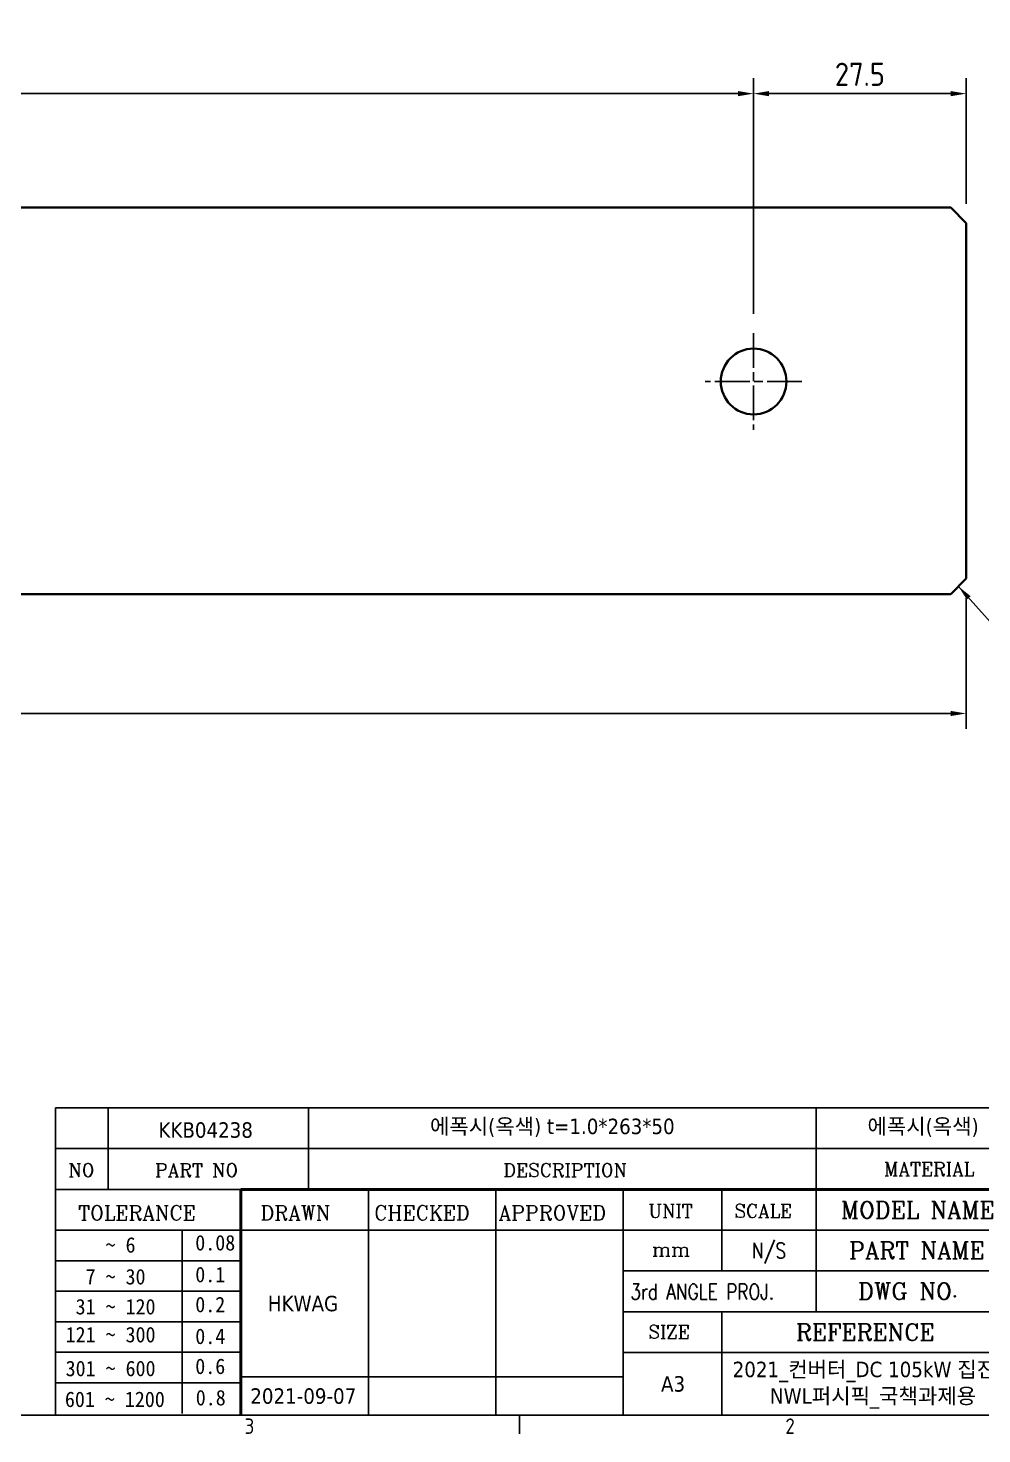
# Model space of a CAD drawing. Header units: millimetres. Extents: x 0 to 420, y 0 to 297.
# Drawn here: x 216.4 to 339.8, y 7.6 to 189.4 of the extents above; entities that cross this region are included whole.
import ezdxf
from ezdxf.enums import TextEntityAlignment as Align

# ---------------------------------------------------------------- set-up
doc = ezdxf.new("R2010")
doc.units = ezdxf.units.MM
doc.linetypes.add('CHAIN', pattern=[0.35429999999999995, 0.2362, -0.0295, 0.0591, -0.0295])
doc.layers.get('0').update_dxf_attribs({"color": 3, "lineweight": 25})
for name, color, linetype, lineweight in [('가시적인 것(ISO)', 3, 'Continuous', 40), ('경계(ISO)', 7, 'Continuous', 25), ('기호(ISO)', 5, 'Continuous', 25), ('제목(ISO)', 5, 'Continuous', 50), ('중심 표식(ISO)', 1, 'Continuous', 25), ('치수(ISO)', 2, 'Continuous', 25), ('해치(ISO)', 7, 'Continuous', 18)]:
    doc.layers.add(name, color=color, linetype=linetype, lineweight=lineweight)
doc.styles.add('HAN_291', font='')
doc.styles.add('HAN_370', font='', dxfattribs={"width": 2})
doc.styles.add('RC_284', font='ROMANC.shx')
doc.styles.add('RC_287', font='ROMANC.shx')
doc.styles.add('RC_292', font='ROMANC.shx')
doc.styles.add('ROMANT_294', font='romant.shx')
doc.styles.add('문자 텍스트_PSTEK_POSCO', font='isocp.shx')
doc.styles.add('치수 텍스트_PSTEK_POSCO', font='isocp.shx')
doc.styles.add('텍스트 스타일198', font='tahoma.ttf')
doc.styles.add('텍스트 스타일333', font='ROMANC.shx', dxfattribs={"width": 0.800000011920929})
doc.styles.get('HAN_291').set_extended_font_data('GulimChe')
doc.styles.get('HAN_370').set_extended_font_data('GulimChe')
doc.dimstyles.new('치수_PSTEK_POSCO', dxfattribs={"dimtxt": 3, "dimasz": 2, "dimexe": 2, "dimexo": 2.5, "dimgap": 1, "dimtad": 1, "dimrnd": 1e-08, "dimdsep": 46, "dimtxsty": '치수 텍스트_PSTEK_POSCO', "dimcen": 0.09, "dimdle": 10, "dimclrd": 7, "dimclre": 7, "dimclrt": 2, "dimadec": 1, "dimazin": 2, "dimtfac": 1, "dimtmove": 0, "dimatfit": 3, "dimfxl": 0, "dimtolj": 1, "dimlwd": -1, "dimlwe": -1, "dimarcsym": 0})
doc.dimstyles.new('치수_PSTEK_POSCO$7', dxfattribs={"dimtxt": 3, "dimasz": 2, "dimexe": 2, "dimexo": 2.5, "dimgap": 1, "dimtad": 1, "dimrnd": 1e-08, "dimdsep": 46, "dimtxsty": '치수 텍스트_PSTEK_POSCO', "dimcen": 0.09, "dimdle": 10, "dimclrd": 7, "dimclre": 7, "dimclrt": 2, "dimadec": 1, "dimazin": 2, "dimtfac": 1, "dimtmove": 0, "dimatfit": 3, "dimfxl": 0, "dimtolj": 1, "dimlwd": -1, "dimlwe": -1, "dimarcsym": 0})

# ---------------------------------------------------------------- blocks, each defined once
blk = doc.blocks.new('경계 Default Border')
at = {"layer": '경계(ISO)'}
blk.add_line((280, 10), (280, 7.599999904632568), dxfattribs=at)
at = {"layer": '경계(ISO)', "flags": 128}
blk.add_lwpolyline([(10, 10), (10, 287.0000076293945), (410, 287.0000076293945), (410, 10), (10, 10)], dxfattribs=at)
at = {"layer": '경계(ISO)', "color": 2, "char_height": 2.000000029802322, "attachment_point": 7, "style": '문자 텍스트_PSTEK_POSCO'}
for s, insert in [('3', (244.4456930345745, 7.580929648038)), ('2', (314.418492964537, 7.580929648038))]:
    blk.add_mtext(s, dxfattribs=dict(at, insert=insert))
blk = doc.blocks.new('제목 블록 PSTEK')
for color, points in [(252, [(317.2195697678507, 17.0593801673321), (322.0326348870767, 21.62682475217465), (322.2781991042243, 21.94392121864296), (317.0471853425802, 16.97985676345368), (318.7512090904202, 16.1899260703855), (316.0018030350395, 12.71868385740789), (316.3356552234328, 13.00206718743325), (318.9235935156908, 16.2694494742633)]), (5, [(321.6183518841322, 17.4193704504104), (319.5281351041078, 18.24969419629727), (322.4505835294948, 22.02344462252142), (317.2195697678507, 17.0593801673321), (318.9235935156908, 16.2694494742633), (316.1741874603099, 12.79820726128571)]), (1, [(324.4839107253602, 19.60711530335299), (325.2419748254881, 19.60711530335299), (325.2419748254881, 20.25857663940324), (321.2266040451076, 20.25857663940324), (321.2266040451076, 19.60711530335299), (321.9846681452406, 19.60711530335299), (321.9846681452406, 15.3430047401139), (324.4839107253602, 15.3430047401139)]), (252, [(324.6615819988275, 19.45905590879572), (325.4196460989604, 19.45905590879572), (325.4196460989604, 20.11051724484596), (325.2419748254881, 20.11051724484596), (325.2419748254881, 19.60711530335299), (324.4839107253602, 19.60711530335299), (324.4839107253602, 15.3430047401139), (322.1623394187076, 15.3430047401139), (322.1623394187076, 15.19494534555726), (324.6615819988275, 15.19494534555726)]), (1, [(329.2277337269622, 20.25857663940324), (325.65654113025, 20.25857663940324), (325.65654113025, 15.3430047401139), (329.3580259941756, 15.3430047401139), (329.3580259941756, 15.9944660761648), (328.1137701654877, 15.9944660761648), (328.1137701654877, 17.56360607323003), (329.2277337269622, 17.56360607323003), (329.2277337269622, 18.25543873810179), (328.1137701654877, 18.25543873810179), (328.1137701654877, 19.60711530335299), (329.2277337269622, 19.60711530335299)]), (252, [(328.2914414389548, 19.45905590879572), (329.4054050004294, 19.45905590879572), (329.4054050004294, 20.11051724484596), (329.2277337269622, 20.11051724484596), (329.2277337269622, 19.60711530335299), (328.1137701654877, 19.60711530335299), (328.1137701654877, 18.25543873810179), (328.2914414389548, 18.25543873810179)]), (1, [(332.3312149849806, 20.25857663940324), (329.8592894925411, 20.25857663940324), (329.8592894925411, 15.3430047401139), (332.3312149849806, 15.3430047401139), (332.3312149849806, 17.4318630164523), (333.0701931098801, 15.3430047401139), (335.4855464857051, 15.3430047401139), (334.2514536401189, 19.30614745124769), (335.4379594596742, 20.25857663940324), (334.3071782107978, 20.25857663940324), (332.3312149849806, 18.99741471888304)]), (252, [(332.5088862584528, 20.1105172448466), (332.3312149849806, 20.1105172448466), (332.3312149849806, 18.99741471888368), (332.5088862584528, 19.11081371413894)]), (252, [(335.6156307331414, 20.11051724484596), (335.2535118015555, 20.11051724484596), (334.2514536401189, 19.30614745124769), (335.4855464857051, 15.3430047401139), (333.1954852176545, 15.3430047401139), (333.2478643833523, 15.19494534555726), (335.6632177591723, 15.19494534555726), (334.4291249135862, 19.15808805669106)]), (252, [(321.9846681452406, 19.60711530335299), (321.4042753185749, 19.60711530335299), (321.4042753185749, 19.45905590879572), (321.9846681452406, 19.45905590879572)]), (252, [(328.2914414389548, 17.41554667867274), (329.4054050004294, 17.41554667867274), (329.4054050004294, 18.10737934354514), (329.2277337269622, 18.10737934354514), (329.2277337269622, 17.56360607323003), (328.1137701654877, 17.56360607323003), (328.1137701654877, 15.9944660761648), (328.2914414389548, 15.9944660761648)]), (252, [(332.5088862584528, 16.92964231796647), (332.3312149849806, 17.43186301645164), (332.3312149849806, 15.3430047401139), (330.0369607660135, 15.3430047401139), (330.0369607660135, 15.19494534555726), (332.5088862584528, 15.19494534555726)]), (252, [(329.5356972676428, 15.8464066816075), (329.3580259941756, 15.8464066816075), (329.3580259941756, 15.3430047401139), (325.8342124037171, 15.3430047401139), (325.8342124037171, 15.19494534555726), (329.5356972676428, 15.19494534555726)])]:
    blk.add_hatch(color=color).paths.add_polyline_path(points)
h = blk.add_hatch(color=1)
edge = h.paths.add_edge_path(flags=0)
edge.add_line((314.2242174273352, 19.60711530335299), (314.2242174273352, 17.00126995915134))
edge.add_line((314.2242174273352, 17.00126995915134), (314.3485873187598, 17.00126995915134))
edge.add_arc((314.3485873187598, 17.6527312952023), 0.6514613360509371, 270, 360)
edge.add_line((315.0000486548106, 17.6527312952023), (315.0000486548106, 18.95565396730211))
edge.add_arc((314.3485873187598, 18.95565396730212), 0.6514613360508712, 0, 90)
edge.add_line((314.3485873187598, 19.60711530335299), (314.2242174273352, 19.60711530335299))
edge = h.paths.add_edge_path()
edge.add_arc((314.9847713324306, 18.28938669179658), 1.969189947606664, 269.9999999999959, 450)
edge.add_line((314.9847713324306, 20.25857663940318), (311.7664314776902, 20.25857663940324))
edge.add_line((311.7664314776902, 20.25857663940324), (311.7664314776902, 15.3430047401139))
edge.add_line((311.7664314776902, 15.3430047401139), (314.2242174273352, 15.3430047401139))
edge.add_line((314.2242174273352, 15.3430047401139), (314.2242174273352, 16.32019674418991))
edge.add_line((314.2242174273352, 16.32019674418991), (314.9847713324307, 16.32019674418991))
h = blk.add_hatch(color=252)
edge = h.paths.add_edge_path()
edge.add_arc((314.9847713324309, 18.28938669179657), 1.969189947606666, 270, 406.8278729790604)
edge.add_arc((315.1624426058984, 18.1413272972396), 1.969189947606962, -90, 53.560984836317004, ccw=False)
edge.add_line((315.1624426058984, 16.17213734963263), (314.4018887008024, 16.17213734963263))
edge.add_line((314.4018887008024, 16.17213734963263), (314.4018887008024, 15.19494534555726))
edge.add_line((314.4018887008024, 15.19494534555726), (311.9441027511573, 15.19494534555726))
edge.add_line((311.9441027511573, 15.19494534555726), (311.9441027511573, 15.3430047401139))
edge.add_line((311.9441027511573, 15.3430047401139), (314.2242174273352, 15.3430047401139))
edge.add_line((314.2242174273352, 15.3430047401139), (314.2242174273352, 16.32019674418991))
edge.add_line((314.2242174273352, 16.32019674418991), (314.9847713324309, 16.32019674418991))
h = blk.add_hatch(color=252)
edge = h.paths.add_edge_path()
edge.add_line((314.4018887008024, 19.45905590879572), (314.5262585922315, 19.45905590879572))
edge.add_arc((314.5262585922314, 18.80759457274939), 0.6514613360463194, 60.4189348879147, 90.00000000000318, ccw=False)
edge.add_arc((314.3485873187602, 18.95565396730057), 0.6514613360524251, 39.96992292766206, 90.00000000009999)
edge.add_line((314.3485873187591, 19.60711530335307), (314.2242174273352, 19.60711530335298))
edge.add_line((314.2242174273352, 19.60711530335299), (314.2242174273352, 17.00126995915134))
edge.add_line((314.2242174273352, 17.00126995915134), (314.3485873187591, 17.00126995915134))
edge.add_arc((314.3485873187568, 17.652731295233), 0.6514613360816299, 270.0000000002, 274.6930825552478)
edge.add_line((314.4018887008024, 17.0034541317032), (314.4018887008024, 19.45905590879572))
at = {"layer": '해치(ISO)', "true_color": 0x27d1fc}
h = blk.add_hatch(color=140, dxfattribs=at)
edge = h.paths.add_edge_path()
edge.add_ellipse((330.3660919371412, 20.15576403068321), major_axis=(9.100907360794343, 0), ratio=0.4069904968023172, start_angle=301.3098473703837, end_angle=507.7436900681698)
edge.add_ellipse((331.5340919371412, 20.4634168429492), major_axis=(-9.82350664112931, 0), ratio=0.3942600559756514, start_angle=111.51207141178469, end_angle=334.47025347086895, ccw=False)
edge.add_line((335.1363447531188, 16.8601935978785), (335.0955236905705, 16.99119398620872))
at = {"color": 180}
for p, q in [((182.475792979055, 11.79100474011392), (182.4757929790549, 51.56524660363496)), ((182.4757929790549, 51.56524660363496), (372.4757929537551, 51.56524660363496)), ((189.2651435055721, 51.56524660363496), (189.2651435055722, 41.00524660363494)), ((215.2152739891528, 41.00524660363494), (215.2152739891528, 51.56524660363496)), ((280.8758854511282, 51.56524660363496), (280.8758854511282, 41.00524660363494)), ((310.0881549537552, 51.56524660363496), (310.0881549537553, 41.00524660363494)), ((316.9044520275131, 51.56524660363496), (316.9044520275127, 41.00524660363494)), ((338.4566026226726, 51.56524660363496), (338.4566026226727, 41.00524660363494)), ((372.4757929537551, 51.56524660363496), (372.4757929537551, 11.79100474011389)), ((182.475792979055, 46.2852466036349), (372.4757929537551, 46.28524660363492)), ((182.475792979055, 41.00524660363493), (206.451475290024, 41.00524660363493)), ((222.9401812389276, 11.79100474011392), (222.9401812389276, 41.00524660363494)), ((239.4288871878316, 11.79100474011392), (239.4288871878316, 41.00524660363494)), ((255.9175931367356, 11.79100474011392), (255.9175931367356, 41.00524660363494)), ((268.6918866058747, 41.00524660363494), (268.6918866058747, 30.44524660363498)), ((280.8758854511282, 41.00524660363494), (280.8758854511282, 25.16524660363502)), ((310.088154953755, 41.00524660363494), (310.088154953755, 11.79100474011392)), ((182.475792979055, 35.72524660363497), (206.451475290024, 35.72524660363497)), ((198.8621818849491, 12.02524660363491), (198.8621818849491, 35.72524660363497)), ((206.451475290024, 35.72524660363497), (372.4757929537551, 35.72524660363497)), ((182.475792979055, 31.77524660363492), (206.451475290024, 31.77524660363492)), ((255.917593136736, 30.44524660363498), (372.4757929537552, 30.44524660363501)), ((182.475792979055, 27.82524660363487), (206.451475290024, 27.82524660363487)), ((182.475792979055, 23.87524660363505), (206.451475290024, 23.87524660363505)), ((255.9175931367359, 25.16524660363502), (372.4757929537552, 25.165246603635)), ((268.6918866058744, 25.16524660363502), (268.6918866058744, 11.79100474011392)), ((182.475792979055, 19.92524660363478), (206.451475290024, 19.92524660363478)), ((255.9175931367359, 19.88524660363481), (310.0881549537553, 19.88524660363481)), ((206.451475290024, 16.74100474011396), (255.9175931367359, 16.74100474011396)), ((182.475792979055, 15.97524660363496), (206.451475290024, 15.97524660363496)), ((182.475792979055, 11.79100474011392), (372.4757929537551, 11.79100474011389))]:
    blk.add_line(p, q, dxfattribs=at)
at = {"color": 7, "lineweight": 50}
for p, q in [((206.4514752900237, 11.79100474011392), (206.4514752900237, 41.00524660363494)), ((206.451475290024, 41.00524660363494), (372.4757929537551, 41.00524660363496))]:
    blk.add_line(p, q, dxfattribs=at)
at = {"color": 7}
for p, q in [((322.2781991042243, 21.94392121864296), (317.0471853425802, 16.97985676345368)), ((322.4505835294948, 22.02344462252142), (317.2195697678507, 17.0593801673321)), ((319.5281351041078, 18.24969419629727), (322.4505835294948, 22.02344462252142)), ((322.0326348870767, 21.62682475217465), (322.2781991042243, 21.94392121864296)), ((311.7664314776902, 20.25900474011391), (311.7664314776902, 15.34300474011391)), ((314.9847713324309, 20.25857663940324), (311.7664314776902, 20.25857663940324)), ((314.9847713324309, 20.25857663940324), (311.7664314776902, 20.25857663940324)), ((311.7664314776902, 20.25857663940324), (311.7664314776902, 15.3430047401139)), ((317.2195697678507, 17.0593801673321), (322.0326348870767, 21.62682475217465)), ((325.2419748254881, 20.25857663940324), (321.2266040451076, 20.25857663940324)), ((321.2266040451076, 20.25857663940324), (321.2266040451076, 19.60711530335299)), ((325.2419748254881, 20.25857663940324), (321.2266040451076, 20.25857663940324)), ((321.2266040451076, 20.25857663940324), (321.2266040451076, 19.60711530335299)), ((325.2419748254881, 19.60711530335299), (325.2419748254881, 20.25857663940324)), ((325.2419748254881, 19.60711530335299), (325.2419748254881, 20.25857663940324)), ((325.4196460989604, 20.11051724484596), (325.2419748254881, 20.11051724484596)), ((325.2419748254881, 20.11051724484596), (325.2419748254881, 19.60711530335299)), ((325.4196460989604, 19.45905590879572), (325.4196460989604, 20.11051724484596)), ((329.2277337269622, 20.25857663940324), (325.65654113025, 20.25857663940324)), ((325.65654113025, 20.25857663940324), (325.65654113025, 15.3430047401139)), ((325.65654113025, 20.25857663940324), (325.65654113025, 15.3430047401139)), ((329.2277337269622, 20.25857663940324), (325.65654113025, 20.25857663940324)), ((329.2277337269622, 19.60711530335299), (329.2277337269622, 20.25857663940324)), ((329.2277337269622, 19.60711530335299), (329.2277337269622, 20.25857663940324)), ((329.4054050004294, 20.11051724484596), (329.2277337269622, 20.11051724484596)), ((329.2277337269622, 20.11051724484596), (329.2277337269622, 19.60711530335299)), ((329.4054050004294, 19.45905590879572), (329.4054050004294, 20.11051724484596)), ((332.3312149849806, 20.25857663940324), (329.8592894925411, 20.25857663940324)), ((329.8592894925411, 20.25857663940324), (329.8592894925411, 15.3430047401139)), ((329.8592894925411, 20.25857663940324), (329.8592894925411, 15.3430047401139)), ((332.3312149849806, 20.25857663940324), (329.8592894925411, 20.25857663940324)), ((334.3071782107978, 20.25857663940324), (332.3312149849806, 18.99741471888304)), ((332.3312149849806, 18.99741471888304), (332.3312149849806, 20.25857663940324)), ((334.3071782107978, 20.25857663940324), (332.3312149849806, 18.99741471888304)), ((332.3312149849806, 18.99741471888304), (332.3312149849806, 20.25857663940324)), ((332.5088862584528, 20.1105172448466), (332.3312149849806, 20.1105172448466)), ((332.3312149849806, 20.1105172448466), (332.3312149849806, 18.99741471888368)), ((332.5088862584528, 19.11081371413894), (332.5088862584528, 20.1105172448466)), ((334.2514536401189, 19.30614745124769), (335.4379594596742, 20.25857663940324)), ((334.2514536401189, 19.30614745124769), (335.4379594596742, 20.25857663940324)), ((335.2535118015555, 20.11051724484596), (334.2514536401189, 19.30614745124769)), ((335.4379594596742, 20.25857663940324), (334.3071782107978, 20.25857663940324)), ((335.4379594596742, 20.25857663940324), (334.3071782107978, 20.25857663940324)), ((334.4291249135862, 19.15808805669104), (335.6156307331414, 20.11051724484596)), ((335.6156307331414, 20.11051724484596), (335.2535118015555, 20.11051724484596)), ((314.2242174273352, 17.00126995915134), (314.2242174273352, 19.60711530335299)), ((314.2242174273352, 19.60711530335299), (314.3485873187591, 19.60711530335299)), ((314.3485873187591, 19.60711530335299), (314.2242174273352, 19.60711530335299)), ((314.2242174273352, 19.60711530335299), (314.2242174273352, 17.00126995915134)), ((314.2242174273352, 17.00126995915134), (314.2242174273352, 19.60711530335299)), ((314.2242174273352, 19.60711530335299), (314.3485873187591, 19.60711530335299)), ((314.4018887008024, 19.45905590879572), (314.5262585922314, 19.45905590879572)), ((314.4018887008024, 17.0034541317032), (314.4018887008024, 19.45905590879572)), ((315.0000486548106, 18.95565396730275), (315.0000486548106, 17.65273129520161)), ((315.0000486548106, 18.95565396730275), (315.0000486548106, 17.65273129520161)), ((321.6183518841322, 17.4193704504104), (319.5281351041078, 18.24969419629727)), ((321.2266040451076, 19.60711530335299), (321.9846681452406, 19.60711530335299)), ((321.2266040451076, 19.60711530335299), (321.9846681452406, 19.60711530335299)), ((321.4042753185749, 19.60711530335299), (321.4042753185749, 19.45905590879572)), ((321.9846681452406, 19.60711530335299), (321.4042753185749, 19.60711530335299)), ((321.4042753185749, 19.45905590879572), (321.9846681452406, 19.45905590879572)), ((321.9846681452406, 19.60711530335299), (321.9846681452406, 15.3430047401139)), ((321.9846681452406, 19.45905590879572), (321.9846681452406, 19.60711530335299)), ((321.9846681452406, 19.60711530335299), (321.9846681452406, 15.3430047401139)), ((324.4839107253602, 19.60711530335299), (325.2419748254881, 19.60711530335299)), ((324.4839107253602, 15.3430047401139), (324.4839107253602, 19.60711530335299)), ((325.2419748254881, 19.60711530335299), (324.4839107253602, 19.60711530335299)), ((324.4839107253602, 19.60711530335299), (324.4839107253602, 15.3430047401139)), ((324.4839107253602, 19.60711530335299), (325.2419748254881, 19.60711530335299)), ((324.4839107253602, 15.3430047401139), (324.4839107253602, 19.60711530335299)), ((324.6615819988275, 19.45905590879572), (325.4196460989604, 19.45905590879572)), ((324.6615819988275, 15.19494534555726), (324.6615819988275, 19.45905590879572)), ((328.1137701654877, 18.25543873810179), (328.1137701654877, 19.60711530335299)), ((328.1137701654877, 19.60711530335299), (329.2277337269622, 19.60711530335299)), ((329.2277337269622, 19.60711530335299), (328.1137701654877, 19.60711530335299)), ((328.1137701654877, 19.60711530335299), (328.1137701654877, 18.25543873810179)), ((328.1137701654877, 18.25543873810179), (328.1137701654877, 19.60711530335299)), ((328.1137701654877, 19.60711530335299), (329.2277337269622, 19.60711530335299)), ((329.2277337269622, 18.25543873810179), (328.1137701654877, 18.25543873810179)), ((328.1137701654877, 18.25543873810179), (328.2914414389548, 18.25543873810179)), ((329.2277337269622, 18.25543873810179), (328.1137701654877, 18.25543873810179)), ((328.2914414389548, 18.25543873810179), (328.2914414389548, 19.45905590879572)), ((328.2914414389548, 19.45905590879572), (329.4054050004294, 19.45905590879572)), ((329.2277337269622, 17.56360607323003), (329.2277337269622, 18.25543873810179)), ((329.2277337269622, 17.56360607323003), (329.2277337269622, 18.25543873810179)), ((332.3312149849806, 18.99741471888368), (332.5088862584528, 19.11081371413894)), ((335.4855464857051, 15.3430047401139), (334.2514536401189, 19.30614745124769)), ((334.2514536401189, 19.30614745124769), (335.4855464857051, 15.3430047401139)), ((335.4855464857051, 15.3430047401139), (334.2514536401189, 19.30614745124769)), ((335.6632177591723, 15.19494534555726), (334.4291249135862, 19.15808805669104)), ((314.3485873187591, 17.00126995915134), (314.2242174273352, 17.00126995915134)), ((314.2242174273352, 17.00126995915134), (314.3485873187591, 17.00126995915134)), ((314.3485873187591, 17.00126995915134), (314.2242174273352, 17.00126995915134)), ((316.1741874603099, 12.79820726128571), (321.6183518841322, 17.4193704504104)), ((317.0471853425802, 16.97985676345368), (318.7512090904202, 16.1899260703855)), ((318.9235935156908, 16.2694494742633), (317.2195697678507, 17.0593801673321)), ((317.2195697678507, 17.0593801673321), (318.9235935156908, 16.2694494742633)), ((328.1137701654877, 17.56360607323003), (329.2277337269622, 17.56360607323003)), ((328.1137701654877, 15.9944660761648), (328.1137701654877, 17.56360607323003)), ((329.2277337269622, 17.56360607323003), (328.1137701654877, 17.56360607323003)), ((328.1137701654877, 17.56360607323003), (328.1137701654877, 15.9944660761648)), ((328.1137701654877, 17.56360607323003), (329.2277337269622, 17.56360607323003)), ((328.1137701654877, 15.9944660761648), (328.1137701654877, 17.56360607323003)), ((328.2914414389548, 15.9944660761648), (328.2914414389548, 17.41554667867274)), ((328.2914414389548, 17.41554667867274), (329.4054050004294, 17.41554667867274)), ((329.4054050004294, 18.10737934354514), (329.2277337269622, 18.10737934354514)), ((329.2277337269622, 18.10737934354514), (329.2277337269622, 17.56360607323003)), ((329.4054050004294, 17.41554667867274), (329.4054050004294, 18.10737934354514)), ((332.3312149849806, 17.4318630164523), (333.0701931098801, 15.3430047401139)), ((332.3312149849806, 15.3430047401139), (332.3312149849806, 17.4318630164523)), ((332.5088862584528, 16.92964231796647), (332.3312149849806, 17.43186301645164)), ((332.3312149849806, 17.43186301645164), (332.3312149849806, 15.3430047401139)), ((332.3312149849806, 17.4318630164523), (333.0701931098801, 15.3430047401139)), ((332.3312149849806, 15.3430047401139), (332.3312149849806, 17.4318630164523)), ((332.5088862584528, 15.19494534555726), (332.5088862584528, 16.92964231796647)), ((345.0447381189468, 17.50375595811051), (344.9867755289346, 17.689895936919)), ((311.7664314776902, 15.3430047401139), (314.2242174273352, 15.3430047401139)), ((311.7664314776902, 15.3430047401139), (314.2242174273352, 15.3430047401139)), ((314.2242174273352, 15.3430047401139), (311.9441027511573, 15.3430047401139)), ((311.9441027511573, 15.3430047401139), (311.9441027511573, 15.19494534555726)), ((311.9441027511573, 15.19494534555726), (314.4018887008024, 15.19494534555726)), ((314.2242174273352, 16.32019674418991), (314.9847713324309, 16.32019674418991)), ((314.2242174273352, 15.3430047401139), (314.2242174273352, 16.32019674418991)), ((314.9847713324309, 16.32019674418991), (314.2242174273352, 16.32019674418991)), ((314.2242174273352, 16.32019674418991), (314.2242174273352, 15.3430047401139)), ((314.2242174273352, 16.32019674418991), (314.9847713324309, 16.32019674418991)), ((314.2242174273352, 15.3430047401139), (314.2242174273352, 16.32019674418991)), ((314.4018887008024, 16.17213734963263), (315.162442605898, 16.17213734963263)), ((314.4018887008024, 15.19494534555726), (314.4018887008024, 16.17213734963263)), ((318.7512090904202, 16.1899260703855), (316.0018030350395, 12.71868385740789)), ((318.9235935156908, 16.2694494742633), (316.1741874603099, 12.79820726128571)), ((316.3356552234328, 13.00206718743325), (318.9235935156908, 16.2694494742633)), ((321.9846681452406, 15.3430047401139), (324.4839107253602, 15.3430047401139)), ((321.9846681452406, 15.3430047401139), (324.4839107253602, 15.3430047401139)), ((324.4839107253602, 15.3430047401139), (322.1623394187076, 15.3430047401139)), ((322.1623394187076, 15.3430047401139), (322.1623394187076, 15.19494534555726)), ((322.1623394187076, 15.19494534555726), (324.6615819988275, 15.19494534555726)), ((325.65654113025, 15.3430047401139), (329.3580259941756, 15.3430047401139)), ((325.65654113025, 15.3430047401139), (329.3580259941756, 15.3430047401139)), ((329.3580259941756, 15.3430047401139), (325.8342124037171, 15.3430047401139)), ((325.8342124037171, 15.3430047401139), (325.8342124037171, 15.19494534555726)), ((325.8342124037171, 15.19494534555726), (329.5356972676428, 15.19494534555726)), ((329.3580259941756, 15.9944660761648), (328.1137701654877, 15.9944660761648)), ((328.1137701654877, 15.9944660761648), (328.2914414389548, 15.9944660761648)), ((329.3580259941756, 15.9944660761648), (328.1137701654877, 15.9944660761648)), ((329.3580259941756, 15.3430047401139), (329.3580259941756, 15.9944660761648)), ((329.3580259941756, 15.3430047401139), (329.3580259941756, 15.9944660761648)), ((329.5356972676428, 15.8464066816075), (329.3580259941756, 15.8464066816075)), ((329.3580259941756, 15.8464066816075), (329.3580259941756, 15.3430047401139)), ((329.5356972676428, 15.19494534555726), (329.5356972676428, 15.8464066816075)), ((329.8592894925411, 15.3430047401139), (332.3312149849806, 15.3430047401139)), ((329.8592894925411, 15.3430047401139), (332.3312149849806, 15.3430047401139)), ((332.3312149849806, 15.3430047401139), (330.0369607660135, 15.3430047401139)), ((330.0369607660135, 15.3430047401139), (330.0369607660135, 15.19494534555726)), ((330.0369607660135, 15.19494534555726), (332.5088862584528, 15.19494534555726)), ((333.0701931098801, 15.3430047401139), (335.4855464857051, 15.3430047401139)), ((333.0701931098801, 15.3430047401139), (335.4855464857051, 15.3430047401139)), ((335.4855464857051, 15.3430047401139), (333.1954852176545, 15.3430047401139)), ((333.1954852176545, 15.3430047401139), (333.2478643833523, 15.19494534555726)), ((333.2478643833523, 15.19494534555726), (335.6632177591723, 15.19494534555726)), ((316.0018030350395, 12.71868385740789), (316.3356552234328, 13.00206718743325))]:
    blk.add_line(p, q, dxfattribs=at)
at = {"color": 5}
for p, q in [((322.4505835294948, 22.02344462252142), (317.2195697678507, 17.0593801673321)), ((319.5281351041078, 18.24969419629727), (322.4505835294948, 22.02344462252142)), ((321.6183518841322, 17.4193704504104), (319.5281351041078, 18.24969419629727)), ((316.1741874603099, 12.79820726128571), (321.6183518841322, 17.4193704504104)), ((317.2195697678507, 17.0593801673321), (318.9235935156908, 16.2694494742633)), ((318.9235935156908, 16.2694494742633), (316.1741874603099, 12.79820726128571))]:
    blk.add_line(p, q, dxfattribs=at)
at = {"color": 1}
for p, q in [((314.9847713324309, 20.25857663940324), (311.7664314776902, 20.25857663940324)), ((311.7664314776902, 20.25857663940324), (311.7664314776902, 15.3430047401139)), ((325.2419748254881, 20.25857663940324), (321.2266040451076, 20.25857663940324)), ((321.2266040451076, 20.25857663940324), (321.2266040451076, 19.60711530335299)), ((325.2419748254881, 19.60711530335299), (325.2419748254881, 20.25857663940324)), ((329.2277337269622, 20.25857663940324), (325.65654113025, 20.25857663940324)), ((325.65654113025, 20.25857663940324), (325.65654113025, 15.3430047401139)), ((329.2277337269622, 19.60711530335299), (329.2277337269622, 20.25857663940324)), ((332.3312149849806, 20.25857663940324), (329.8592894925411, 20.25857663940324)), ((329.8592894925411, 20.25857663940324), (329.8592894925411, 15.3430047401139)), ((334.3071782107978, 20.25857663940324), (332.3312149849806, 18.99741471888304)), ((332.3312149849806, 18.99741471888304), (332.3312149849806, 20.25857663940324)), ((334.2514536401189, 19.30614745124769), (335.4379594596742, 20.25857663940324)), ((335.4379594596742, 20.25857663940324), (334.3071782107978, 20.25857663940324)), ((314.2242174273352, 17.00126995915134), (314.2242174273352, 19.60711530335299)), ((314.2242174273352, 19.60711530335299), (314.3485873187591, 19.60711530335299)), ((315.0000486548106, 18.95565396730275), (315.0000486548106, 17.65273129520161)), ((321.2266040451076, 19.60711530335299), (321.9846681452406, 19.60711530335299)), ((321.9846681452406, 19.60711530335299), (321.9846681452406, 15.3430047401139)), ((324.4839107253602, 19.60711530335299), (325.2419748254881, 19.60711530335299)), ((324.4839107253602, 15.3430047401139), (324.4839107253602, 19.60711530335299)), ((328.1137701654877, 18.25543873810179), (328.1137701654877, 19.60711530335299)), ((328.1137701654877, 19.60711530335299), (329.2277337269622, 19.60711530335299)), ((329.2277337269622, 18.25543873810179), (328.1137701654877, 18.25543873810179)), ((329.2277337269622, 17.56360607323003), (329.2277337269622, 18.25543873810179)), ((335.4855464857051, 15.3430047401139), (334.2514536401189, 19.30614745124769)), ((314.3485873187591, 17.00126995915134), (314.2242174273352, 17.00126995915134)), ((328.1137701654877, 17.56360607323003), (329.2277337269622, 17.56360607323003)), ((328.1137701654877, 15.9944660761648), (328.1137701654877, 17.56360607323003)), ((332.3312149849806, 17.4318630164523), (333.0701931098801, 15.3430047401139)), ((332.3312149849806, 15.3430047401139), (332.3312149849806, 17.4318630164523)), ((311.7664314776902, 15.3430047401139), (314.2242174273352, 15.3430047401139)), ((314.2242174273352, 16.32019674418991), (314.9847713324309, 16.32019674418991)), ((314.2242174273352, 15.3430047401139), (314.2242174273352, 16.32019674418991)), ((321.9846681452406, 15.3430047401139), (324.4839107253602, 15.3430047401139)), ((325.65654113025, 15.3430047401139), (329.3580259941756, 15.3430047401139)), ((329.3580259941756, 15.9944660761648), (328.1137701654877, 15.9944660761648)), ((329.3580259941756, 15.3430047401139), (329.3580259941756, 15.9944660761648)), ((329.8592894925411, 15.3430047401139), (332.3312149849806, 15.3430047401139)), ((333.0701931098801, 15.3430047401139), (335.4855464857051, 15.3430047401139))]:
    blk.add_line(p, q, dxfattribs=at)
at = {"color": 7}
for centre, radius, start, end in [((314.9847713324309, 18.28938669179658), 1.969189947606665, 270, 90), ((314.9847713324309, 18.28938669179658), 1.969189947606665, 270, 90), ((314.3485873187598, 18.95565396730211), 0.6514613360508712, 0, 90), ((314.3485873187602, 18.95565396730057), 0.6514613360524251, 39.96992292766117, 90), ((314.3485873187598, 18.95565396730212), 0.6514613360508712, 0, 90), ((314.5262585922314, 18.80759457274939), 0.6514613360463193, 60.41893488791137, 90), ((314.9847713324307, 18.2893866917965), 1.969189947606594, 270, 46.82787297909833), ((315.1624426058984, 18.1413272972396), 1.969189947606961, 270, 53.56098483636067), ((314.3485873187597, 17.65273129520228), 0.6514613360509381, 270, 0), ((314.3485873187598, 17.6527312952023), 0.6514613360509381, 270, 0), ((314.3485873187568, 17.652731295233), 0.6514613360816299, 270, 274.6930825552478)]:
    blk.add_arc(centre, radius, start, end, dxfattribs=at)
at = {"color": 1}
for centre, radius, start, end in [((314.9847713324309, 18.28938669179657), 1.969189947606665, 270, 90), ((314.3485873187598, 18.95565396730211), 0.6514613360508712, 0, 90), ((314.3485873187598, 17.6527312952023), 0.6514613360509381, 270, 0)]:
    blk.add_arc(centre, radius, start, end, dxfattribs=at)
at = {"layer": '제목(ISO)', "lineweight": 18}
blk.add_line((182.475792979055, 35.72500474011393), (182.475792979055, 11.79100474011392), dxfattribs=at)
at = {"layer": '제목(ISO)'}
for p, q in [((322.2781991042243, 21.94392121864296), (317.0471853425802, 16.97985676345368)), ((322.4505835294948, 22.02344462252142), (317.2195697678507, 17.0593801673321)), ((319.5281351041078, 18.24969419629727), (322.4505835294948, 22.02344462252142)), ((322.0326348870767, 21.62682475217465), (322.2781991042243, 21.94392121864296)), ((314.9847713324306, 20.25857663940324), (311.7664314776902, 20.25857663940324)), ((311.7664314776902, 20.25857663940324), (311.7664314776902, 15.3430047401139)), ((317.2195697678507, 17.0593801673321), (322.0326348870767, 21.62682475217465)), ((325.2419748254881, 20.25857663940324), (321.2266040451076, 20.25857663940324)), ((321.2266040451076, 20.25857663940324), (321.2266040451076, 19.60711530335299)), ((325.2419748254881, 19.60711530335299), (325.2419748254881, 20.25857663940324)), ((325.4196460989604, 20.11051724484596), (325.2419748254881, 20.11051724484596)), ((325.2419748254881, 20.11051724484596), (325.2419748254881, 19.60711530335299)), ((325.4196460989604, 19.45905590879572), (325.4196460989604, 20.11051724484596)), ((329.2277337269622, 20.25857663940324), (325.65654113025, 20.25857663940324)), ((325.65654113025, 20.25857663940324), (325.65654113025, 15.3430047401139)), ((329.2277337269622, 19.60711530335299), (329.2277337269622, 20.25857663940324)), ((329.4054050004294, 20.11051724484596), (329.2277337269622, 20.11051724484596)), ((329.2277337269622, 20.11051724484596), (329.2277337269622, 19.60711530335299)), ((329.4054050004294, 19.45905590879572), (329.4054050004294, 20.11051724484596)), ((332.3312149849806, 20.25857663940324), (329.8592894925411, 20.25857663940324)), ((329.8592894925411, 20.25857663940324), (329.8592894925411, 15.3430047401139)), ((334.3071782107978, 20.25857663940324), (332.3312149849806, 18.99741471888304)), ((332.3312149849806, 18.99741471888304), (332.3312149849806, 20.25857663940324)), ((332.5088862584528, 20.1105172448466), (332.3312149849806, 20.1105172448466)), ((332.3312149849806, 20.1105172448466), (332.3312149849806, 18.99741471888368)), ((332.5088862584528, 19.11081371413894), (332.5088862584528, 20.1105172448466)), ((334.2514536401189, 19.30614745124769), (335.4379594596742, 20.25857663940324)), ((335.2535118015555, 20.11051724484596), (334.2514536401189, 19.30614745124769)), ((335.4379594596742, 20.25857663940324), (334.3071782107978, 20.25857663940324)), ((334.4291249135862, 19.15808805669106), (335.6156307331414, 20.11051724484596)), ((335.6156307331414, 20.11051724484596), (335.2535118015555, 20.11051724484596)), ((314.2242174273352, 17.00126995915134), (314.2242174273352, 19.60711530335299)), ((314.2242174273352, 19.60711530335299), (314.3485873187598, 19.60711530335299)), ((314.3485873187591, 19.60711530335299), (314.2242174273352, 19.60711530335299)), ((314.2242174273352, 19.60711530335299), (314.2242174273352, 17.00126995915134)), ((314.4018887008024, 19.45905590879572), (314.5262585922314, 19.45905590879572)), ((314.4018887008024, 17.0034541317032), (314.4018887008024, 19.45905590879572)), ((315.0000486548106, 18.95565396730211), (315.0000486548106, 17.6527312952023)), ((321.6183518841322, 17.4193704504104), (319.5281351041078, 18.24969419629727)), ((321.2266040451076, 19.60711530335299), (321.9846681452406, 19.60711530335299)), ((321.9846681452406, 19.60711530335299), (321.4042753185749, 19.60711530335299)), ((321.4042753185749, 19.60711530335299), (321.4042753185749, 19.45905590879572)), ((321.4042753185749, 19.45905590879572), (321.9846681452406, 19.45905590879572)), ((321.9846681452406, 19.60711530335299), (321.9846681452406, 15.3430047401139)), ((321.9846681452406, 19.45905590879572), (321.9846681452406, 19.60711530335299)), ((324.4839107253602, 19.60711530335299), (325.2419748254881, 19.60711530335299)), ((324.4839107253602, 15.3430047401139), (324.4839107253602, 19.60711530335299)), ((325.2419748254881, 19.60711530335299), (324.4839107253602, 19.60711530335299)), ((324.4839107253602, 19.60711530335299), (324.4839107253602, 15.3430047401139)), ((324.6615819988275, 19.45905590879572), (325.4196460989604, 19.45905590879572)), ((324.6615819988275, 15.19494534555726), (324.6615819988275, 19.45905590879572)), ((328.1137701654877, 18.25543873810179), (328.1137701654877, 19.60711530335299)), ((328.1137701654877, 19.60711530335299), (329.2277337269622, 19.60711530335299)), ((329.2277337269622, 19.60711530335299), (328.1137701654877, 19.60711530335299)), ((328.1137701654877, 19.60711530335299), (328.1137701654877, 18.25543873810179)), ((329.2277337269622, 18.25543873810179), (328.1137701654877, 18.25543873810179)), ((328.1137701654877, 18.25543873810179), (328.2914414389548, 18.25543873810179)), ((328.2914414389548, 19.45905590879572), (329.4054050004294, 19.45905590879572)), ((328.2914414389548, 18.25543873810179), (328.2914414389548, 19.45905590879572)), ((329.2277337269622, 17.56360607323003), (329.2277337269622, 18.25543873810179)), ((332.3312149849806, 18.99741471888368), (332.5088862584528, 19.11081371413894)), ((335.4855464857051, 15.3430047401139), (334.2514536401189, 19.30614745124769)), ((334.2514536401189, 19.30614745124769), (335.4855464857051, 15.3430047401139)), ((335.6632177591723, 15.19494534555726), (334.4291249135862, 19.15808805669106)), ((314.3485873187598, 17.00126995915134), (314.2242174273352, 17.00126995915134)), ((314.2242174273352, 17.00126995915134), (314.3485873187591, 17.00126995915134)), ((316.1741874603099, 12.79820726128571), (321.6183518841322, 17.4193704504104)), ((317.0471853425802, 16.97985676345368), (318.7512090904202, 16.1899260703855)), ((317.2195697678507, 17.0593801673321), (318.9235935156908, 16.2694494742633)), ((318.9235935156908, 16.2694494742633), (317.2195697678507, 17.0593801673321)), ((328.1137701654877, 15.9944660761648), (328.1137701654877, 17.56360607323003)), ((328.1137701654877, 17.56360607323003), (329.2277337269622, 17.56360607323003)), ((329.2277337269622, 17.56360607323003), (328.1137701654877, 17.56360607323003)), ((328.1137701654877, 17.56360607323003), (328.1137701654877, 15.9944660761648)), ((328.2914414389548, 17.41554667867274), (329.4054050004294, 17.41554667867274)), ((328.2914414389548, 15.9944660761648), (328.2914414389548, 17.41554667867274)), ((329.4054050004294, 18.10737934354514), (329.2277337269622, 18.10737934354514)), ((329.2277337269622, 18.10737934354514), (329.2277337269622, 17.56360607323003)), ((329.4054050004294, 17.41554667867274), (329.4054050004294, 18.10737934354514)), ((332.3312149849806, 15.3430047401139), (332.3312149849806, 17.4318630164523)), ((332.3312149849806, 17.4318630164523), (333.0701931098801, 15.3430047401139)), ((332.5088862584528, 16.92964231796647), (332.3312149849806, 17.43186301645164)), ((332.3312149849806, 17.43186301645164), (332.3312149849806, 15.3430047401139)), ((332.5088862584528, 15.19494534555726), (332.5088862584528, 16.92964231796647)), ((311.7664314776902, 15.3430047401139), (314.2242174273352, 15.3430047401139)), ((314.2242174273352, 15.3430047401139), (311.9441027511573, 15.3430047401139)), ((311.9441027511573, 15.3430047401139), (311.9441027511573, 15.19494534555726)), ((311.9441027511573, 15.19494534555726), (314.4018887008024, 15.19494534555726)), ((314.2242174273352, 15.3430047401139), (314.2242174273352, 16.32019674418991)), ((314.2242174273352, 16.32019674418991), (314.9847713324307, 16.32019674418991)), ((314.9847713324309, 16.32019674418991), (314.2242174273352, 16.32019674418991)), ((314.2242174273352, 16.32019674418991), (314.2242174273352, 15.3430047401139)), ((314.4018887008024, 15.19494534555726), (314.4018887008024, 16.17213734963263)), ((314.4018887008024, 16.17213734963263), (315.1624426058984, 16.17213734963263)), ((318.7512090904202, 16.1899260703855), (316.0018030350395, 12.71868385740789)), ((318.9235935156908, 16.2694494742633), (316.1741874603099, 12.79820726128571)), ((316.3356552234328, 13.00206718743325), (318.9235935156908, 16.2694494742633)), ((321.9846681452406, 15.3430047401139), (324.4839107253602, 15.3430047401139)), ((324.4839107253602, 15.3430047401139), (322.1623394187076, 15.3430047401139)), ((322.1623394187076, 15.3430047401139), (322.1623394187076, 15.19494534555726)), ((322.1623394187076, 15.19494534555726), (324.6615819988275, 15.19494534555726)), ((325.65654113025, 15.3430047401139), (329.3580259941756, 15.3430047401139)), ((329.3580259941756, 15.3430047401139), (325.8342124037171, 15.3430047401139)), ((325.8342124037171, 15.3430047401139), (325.8342124037171, 15.19494534555726)), ((325.8342124037171, 15.19494534555726), (329.5356972676428, 15.19494534555726)), ((329.3580259941756, 15.9944660761648), (328.1137701654877, 15.9944660761648)), ((328.1137701654877, 15.9944660761648), (328.2914414389548, 15.9944660761648)), ((329.3580259941756, 15.3430047401139), (329.3580259941756, 15.9944660761648)), ((329.5356972676428, 15.8464066816075), (329.3580259941756, 15.8464066816075)), ((329.3580259941756, 15.8464066816075), (329.3580259941756, 15.3430047401139)), ((329.5356972676428, 15.19494534555726), (329.5356972676428, 15.8464066816075)), ((329.8592894925411, 15.3430047401139), (332.3312149849806, 15.3430047401139)), ((332.3312149849806, 15.3430047401139), (330.0369607660135, 15.3430047401139)), ((330.0369607660135, 15.3430047401139), (330.0369607660135, 15.19494534555726)), ((330.0369607660135, 15.19494534555726), (332.5088862584528, 15.19494534555726)), ((333.0701931098801, 15.3430047401139), (335.4855464857051, 15.3430047401139)), ((335.4855464857051, 15.3430047401139), (333.1954852176545, 15.3430047401139)), ((333.1954852176545, 15.3430047401139), (333.2478643833523, 15.19494534555726)), ((333.2478643833523, 15.19494534555726), (335.6632177591723, 15.19494534555726)), ((316.0018030350395, 12.71868385740789), (316.3356552234328, 13.00206718743325))]:
    blk.add_line(p, q, dxfattribs=at)
at = {"layer": '제목(ISO)', "color": 4}
blk.add_line((335.1363447531188, 16.8601935978785), (335.0955236905705, 16.99119398620872), dxfattribs=at)
at = {"layer": '제목(ISO)'}
for centre, radius, start, end in [((314.9847713324306, 18.28938669179658), 1.969189947606664, 46.82787297909431, 90), ((314.3485873187598, 18.95565396730212), 0.6514613360508712, 0, 90), ((314.3485873187602, 18.95565396730057), 0.6514613360524251, 39.96992292766117, 90), ((314.5262585922314, 18.80759457274939), 0.6514613360463193, 60.41893488791137, 90), ((314.9847713324307, 18.2893866917965), 1.969189947606594, 270, 46.82787297909833), ((314.9847713324309, 18.28938669179657), 1.969189947606666, 270, 46.8278729790603), ((315.1624426058984, 18.1413272972396), 1.969189947606962, 270, 53.56098483631701), ((314.3485873187598, 17.6527312952023), 0.6514613360509371, 270, 0), ((314.3485873187568, 17.652731295233), 0.6514613360816299, 270, 274.6930825552478)]:
    blk.add_arc(centre, radius, start, end, dxfattribs=at)
at = {"layer": '제목(ISO)', "color": 4}
for centre, major_axis, ratio, start_param, end_param in [((331.5340919371412, 20.4634168429492), (9.82350664112931, 0), 0.3942600559756514, 5.087845455444478, 8.97919982663645), ((330.3660919371412, 20.15576403068321), (9.100907360794343, 0), 0.4069904968023172, 5.258848905294775, 8.861799147915196)]:
    blk.add_ellipse(centre, major_axis=major_axis, ratio=ratio, start_param=start_param, end_param=end_param, dxfattribs=at)
at = {"color": 2}
for s, height, style, p in [('NO', 1.742399930953979, 'RC_284', (184.135398793432, 42.62317362549192)), ('PART NO', 1.742399930953979, 'RC_284', (195.3359407378685, 42.62317362549192)), ('DESCRIPTION', 1.742399930953979, 'RC_284', (240.4025565652523, 42.62317362549192)), ("Q'TY", 1.742399930953979, 'RC_284', (310.1440786515383, 42.62317362549192)), ('COLOR/FINISH', 1.742399930953979, 'RC_284', (317.7725341324144, 42.62317362549192)), ('REMARK', 1.742399930953979, 'RC_284', (348.346649953877, 42.62317362549192)), (' TOLERANCE', 1.899999976158142, 'RC_287', (184.0872874387979, 37.00893196870329)), ('DRAWN', 1.899999976158142, 'RC_287', (208.9766620976279, 37.00893196870329)), ('CHECKED', 1.899999976158142, 'RC_287', (223.6856844514997, 37.00893196870329)), ('APPROVED', 1.899999976158142, 'RC_287', (239.7795453577791, 37.00893196870329)), ('UNIT', 1.742399930953979, 'RC_284', (259.1652673287452, 37.34317362549218)), ('SCALE', 1.742399930953979, 'RC_284', (270.2934779252897, 37.34317362549218)), ('MODEL NAME', 2.178000062704086, 'RC_292', (284.096330289083, 37.25462520371384)), ('    ~ 6', 2.000000029802322, 'HAN_291', (183.7721304966814, 32.8176515608431)), ('0.08', 2.000000029802322, 'HAN_291', (200.5467345600617, 33.09873600004101)), ('mm', 1.742399930953979, 'RC_284', (259.6505418159997, 32.3543089683787)), ('PART NAME', 2.178000062704086, 'RC_292', (285.1416959765849, 32.03045329421792)), ('0.1', 2.000000029802322, 'HAN_291', (200.5467345600617, 28.98646558742206)), ('  7 ~ 30', 2.000000029802322, 'HAN_291', (183.7721304966814, 28.70538114822415)), (' DWG NO.', 2.178000062704086, 'RC_292', (284.8124284083233, 26.75045329421772)), (' 31 ~ 120', 2.000000029802322, 'HAN_291', (183.7721304966814, 24.82628181916237)), ('0.2', 2.000000029802322, 'HAN_291', (200.5467345600617, 25.10736625836028)), ('121 ~ 300', 2.000000029802322, 'HAN_291', (183.7721304966814, 21.21401206133254)), ('0.4', 2.000000029802322, 'HAN_291', (200.5467345600617, 20.99509650053045)), ('SIZE', 1.742399930953979, 'RC_284', (259.1652673287452, 21.69497768947366)), ('REFERENCE', 2.178000062704086, 'RC_292', (278.2741065029841, 21.43214925458022)), ('301 ~ 600', 2.000000029802322, 'HAN_291', (183.7721304966814, 16.83491273227077)), ('0.6', 2.000000029802322, 'HAN_291', (200.5467345600617, 17.11599717146868)), ('601 ~ 1200', 2.000000029802322, 'HAN_291', (183.6802025156883, 12.84759660881125)), ('0.8', 2.000000029802322, 'HAN_291', (200.6097246063884, 13.05732192299702))]:
    blk.add_text(s, height=height, dxfattribs=dict(at, style=style)).set_placement(p)
at = {"color": 2, "style": 'RC_284'}
blk.add_text('MATERIAL', height=1.742399930953979, dxfattribs=at).set_placement((295.4820202024417, 43.64524660363492), align=Align.MIDDLE_CENTER)
at = {"color": 7, "style": '텍스트 스타일333', "width": 0.7999999523162842}
blk.add_text('N/S', height=2.000000029802322, dxfattribs=at).set_placement((274.7838860285014, 33.08524660363496), align=Align.MIDDLE_CENTER)
at = {"color": 2, "style": '텍스트 스타일333', "width": 0.7999999523162842}
blk.add_text('3rd ANGLE PROJ.', height=2.000000029802322, dxfattribs=at).set_placement((256.8430306642954, 26.76148381654429))
at = {"color": 7, "style": 'ROMANT_294'}
for s, p in [('POWER', (342.82727231297, 20.97115304607566)), ('SYSTEM', (342.82727231297, 17.3284636719184)), ('TECHNOLOGY', (342.82727231297, 13.57194088644453))]:
    blk.add_text(s, height=2.700000107288361, dxfattribs=at).set_placement(p)
at = {"color": 7, "insert": (320.8519732224835, 14.21236326823155), "char_height": 1.400000005960464, "attachment_point": 1, "line_spacing_factor": 0.3319999873638153, "style": 'HAN_370'}
blk.add_mtext('\\fHY견고딕|b0|i0;\\H1.4000;피에스텍', dxfattribs=at)
at = {"layer": '제목(ISO)', "color": 7, "style": '텍스트 스타일198'}
for tag, p in [('부품_번호_001', (195.7843283186424, 47.68004260673702)), ('설명_001', (230.9106204246789, 48.15254984750509)), ('재질_001', (287.5148121100145, 48.155337874329)), ("3._Q'TY_001", (312.7327037528258, 47.90442725317898)), ('질량\\P3;_001', (350.3046145979153, 48.1643332325385)), ('1._MODEL_NAME_001', (325.2668051922139, 37.52172745615292)), ('제목_001', (337.2103315652148, 32.12933155161866)), ('설계자_001', (209.9396160013646, 25.23446884679021)), ('부품_번호_001', (334.4435685718743, 26.8052465951949)), ('프로젝트_001', (270.0764313937971, 16.70893296763225)), ('시트_크기_001', (260.807090429518, 14.83812566343425)), ('작성_날짜_001', (207.6662781715662, 13.26600473167383)), ('프로젝트_002', (274.901222117311, 13.27972749742546))]:
    blk.add_attdef(tag, p, '', height=2.000000029802322, dxfattribs=at)
for tag, p in [('4._COLOR', (327.6805273250926, 48.92524660363493)), ('점검자', (231.1845342133799, 26.23312567187446)), ('엔지니어링_승인자', (247.673240162284, 26.23312567187446)), ('점검_날짜', (231.1845342133799, 14.26600474011394)), ('엔지니어링_승인_날짜', (247.6732401622839, 14.26600474011394))]:
    blk.add_attdef(tag, text='', height=2.000000029802322, dxfattribs=at).set_placement(p, align=Align.MIDDLE_CENTER)
blk = doc.blocks.new('*D25')
at = {"layer": 'Defpoints', "color": 0, "transparency": 16777216}
for p in [(310.3098813790819, 180.9551668436184), (102.3098813790819, 149.9680938881926), (310.3098813790819, 149.9680938881926)]:
    blk.add_point(p, dxfattribs=at)
at = {"layer": '치수(ISO)', "color": 7, "transparency": 16777216}
for p, q in [((102.3098813790819, 152.4680938881926), (102.3098813790819, 182.9551668436184)), ((310.3098813790819, 152.4680938881926), (310.3098813790819, 182.9551668436184)), ((104.3098813790819, 180.9551668436184), (308.3098813790819, 180.9551668436184))]:
    blk.add_line(p, q, dxfattribs=at)
for points in [[(104.3098813790819, 181.2885001769518), (104.3098813790819, 180.6218335102851), (102.3098813790819, 180.9551668436184)], [(308.3098813790819, 181.2885001769518), (308.3098813790819, 180.6218335102851), (310.3098813790819, 180.9551668436184)]]:
    blk.add_solid(points, dxfattribs=at)
at = {"layer": '치수(ISO)', "color": 2, "transparency": 16777216, "insert": (203.5817908279008, 183.455462119209), "char_height": 3, "attachment_point": 4, "style": '치수 텍스트_PSTEK_POSCO'}
blk.add_mtext('\\A1;208', dxfattribs=at)
blk = doc.blocks.new('*D26')
at = {"layer": 'Defpoints', "color": 0, "transparency": 16777216}
for p in [(337.809881379082, 180.9551668436184), (337.809881379082, 164.2180938881926), (310.3098813790819, 149.9680938881926)]:
    blk.add_point(p, dxfattribs=at)
at = {"layer": '치수(ISO)', "color": 7, "transparency": 16777216}
for p, q in [((310.3098813790819, 152.4680938881926), (310.3098813790819, 182.9551668436184)), ((337.809881379082, 166.7180938881926), (337.809881379082, 182.9551668436184)), ((312.3098813790819, 180.9551668436184), (335.809881379082, 180.9551668436184))]:
    blk.add_line(p, q, dxfattribs=at)
for points in [[(312.3098813790819, 181.2885001769518), (312.3098813790819, 180.6218335102851), (310.3098813790819, 180.9551668436184)], [(335.809881379082, 181.2885001769518), (335.809881379082, 180.6218335102851), (337.809881379082, 180.9551668436184)]]:
    blk.add_solid(points, dxfattribs=at)
at = {"layer": '치수(ISO)', "color": 2, "transparency": 16777216, "insert": (320.8196587935449, 183.455462119209), "char_height": 3, "attachment_point": 4, "style": '치수 텍스트_PSTEK_POSCO'}
blk.add_mtext('\\A1;27.5', dxfattribs=at)
blk = doc.blocks.new('*D27')
at = {"layer": 'Defpoints', "color": 0, "transparency": 16777216}
for p in [(74.80988137908192, 118.2180938881925), (337.809881379082, 118.2180938881925), (337.809881379082, 100.7714303442769)]:
    blk.add_point(p, dxfattribs=at)
at = {"layer": '치수(ISO)', "color": 7, "transparency": 16777216}
for p, q in [((74.80988137908192, 115.7180938881925), (74.80988137908192, 98.77143034427694)), ((337.809881379082, 115.7180938881925), (337.809881379082, 98.77143034427694)), ((76.80988137908192, 100.7714303442769), (335.809881379082, 100.7714303442769))]:
    blk.add_line(p, q, dxfattribs=at)
for points in [[(76.80988137908192, 101.1047636776103), (76.80988137908192, 100.4380970109436), (74.80988137908192, 100.7714303442769)], [(335.809881379082, 101.1047636776103), (335.809881379082, 100.4380970109436), (337.809881379082, 100.7714303442769)]]:
    blk.add_solid(points, dxfattribs=at)
at = {"layer": '치수(ISO)', "color": 2, "transparency": 16777216, "insert": (203.5096587935449, 103.2717256198675), "char_height": 3, "attachment_point": 4, "style": '치수 텍스트_PSTEK_POSCO'}
blk.add_mtext('\\A1;263', dxfattribs=at)

msp = doc.modelspace()

# ---------------------------------------------------------------- linework, layer by layer
at = {"layer": '가시적인 것(ISO)'}
for p, q in [((335.809881379082, 166.2180938881926), (76.80988137908187, 166.2180938881925)), ((335.809881379082, 166.2180938881926), (337.809881379082, 164.2180938881926)), ((337.809881379082, 118.2180938881925), (337.809881379082, 164.2180938881926)), ((337.809881379082, 118.2180938881925), (335.809881379082, 116.2180938881926)), ((76.80988137908189, 116.2180938881925), (335.809881379082, 116.2180938881926))]:
    msp.add_line(p, q, dxfattribs=at)
msp.add_circle((310.3098813790819, 143.7180938881926), 4.25, dxfattribs=at)
at = {"layer": '중심 표식(ISO)', "linetype": 'CHAIN', "ltscale": 19.05165100097656}
for p, q in [((310.3098813790819, 149.9680938881926), (310.3098813790819, 137.4680938881926)), ((316.5598813790819, 143.7180938881926), (304.0598813790819, 143.7180938881926))]:
    msp.add_line(p, q, dxfattribs=at)

# ---------------------------------------------------------------- block references
msp.add_blockref('경계 Default Border', (0, 0))
ref = msp.add_blockref('제목 블록 PSTEK', (37.52420704624484, -1.791004740113895))
ref.add_attrib('설계자_001', 'HKWAG', (247.4638230476094, 23.44346410667632), dxfattribs={"layer": '제목(ISO)', "color": 7, "height": 2.000000029802322, "style": '텍스트 스타일198'})
ref.add_attrib('프로젝트_001', '2021_컨버터_DC 105kW 집진기', (307.6006384400418, 14.91792822751836), dxfattribs={"layer": '제목(ISO)', "color": 7, "height": 2.000000029802322, "style": '텍스트 스타일198'})
ref.add_attrib('시트_크기_001', 'A3', (298.3312974757628, 13.04712092332036), dxfattribs={"layer": '제목(ISO)', "color": 7, "height": 2.000000029802322, "style": '텍스트 스타일198'})
ref.add_attrib("3._Q'TY_001", '2', (350.2569107990707, 46.11342251306508), dxfattribs={"layer": '제목(ISO)', "color": 7, "height": 2.000000029802322, "style": '텍스트 스타일198'})
ref.add_attrib('작성_날짜_001', '2021-09-07', (245.190485217811, 11.47499999155994), dxfattribs={"layer": '제목(ISO)', "color": 7, "height": 2.000000029802322, "style": '텍스트 스타일198'})
ref.add_attrib('재질_001', '에폭시(옥색)', (325.0390191562594, 46.36433313421511), dxfattribs={"layer": '제목(ISO)', "color": 7, "height": 2.000000029802322, "style": '텍스트 스타일198'})
ref.add_attrib('부품_번호_001', 'KKB04238', (371.967775618119, 25.014241855081), dxfattribs={"layer": '제목(ISO)', "color": 7, "height": 2.000000029802322, "style": '텍스트 스타일198'})
ref.add_attrib('1._MODEL_NAME_001', 'DC 105kW_83kV_1265mA', (362.7910122384587, 35.73072271603903), dxfattribs={"layer": '제목(ISO)', "color": 7, "height": 2.000000029802322, "style": '텍스트 스타일198'})
ref.add_attrib('질량\\P3;_001', '0.015 kg', (387.8288216441601, 46.3733284924246), dxfattribs={"layer": '제목(ISO)', "color": 7, "height": 2.000000029802322, "style": '텍스트 스타일198'})
ref.add_attrib('설명_001', '에폭시(옥색) t=1.0*263*50', (268.4348274709237, 46.36154510739119), dxfattribs={"layer": '제목(ISO)', "color": 7, "height": 2.000000029802322, "style": '텍스트 스타일198'})
ref.add_attrib('부품_번호_001', 'KKB04238', (233.3085353648872, 45.88903786662313), dxfattribs={"layer": '제목(ISO)', "color": 7, "height": 2.000000029802322, "style": '텍스트 스타일198'})
ref.add_attrib('제목_001', '절연판', (374.7345386114597, 30.33832681150476), dxfattribs={"layer": '제목(ISO)', "color": 7, "height": 2.000000029802322, "style": '텍스트 스타일198'})
ref.add_attrib('프로젝트_002', 'NWL퍼시픽_국책과제용', (312.4254291635558, 11.48872275731157), dxfattribs={"layer": '제목(ISO)', "color": 7, "height": 2.000000029802322, "style": '텍스트 스타일198'})

# ---------------------------------------------------------------- dimensions: what is measured, and where the dimension line sits
at = {"layer": '치수(ISO)', "color": 7}
for base, p1, p2, picture, middle in [((310.3098813790819, 180.9551668436184), (102.3098813790819, 149.9680938881926), (310.3098813790819, 149.9680938881926), '*D25', (206.3198813790819, 180.9551668436184)), ((337.809881379082, 180.9551668436184), (310.3098813790819, 149.9680938881926), (337.809881379082, 164.2180938881926), '*D26', (324.069881379082, 180.9551668436184)), ((337.809881379082, 100.7714303442769), (74.80988137908192, 118.2180938881925), (337.809881379082, 118.2180938881925), '*D27', (206.3098813790819, 100.7714303442769))]:
    dim = msp.add_linear_dim(base=base, p1=p1, p2=p2, angle=180, dimstyle='치수_PSTEK_POSCO', override={"dimdec": 2, "dimtp": 0, "dimtm": -0, "dimtdec": 2, "dimtofl": 0, "dimatfit": 1}, dxfattribs=at)
    dim.commit()
    dim.dimension.update_dxf_attribs({"geometry": picture, "text_midpoint": middle, "dimtype": 160})

# ---------------------------------------------------------------- leaders
at = {"layer": '기호(ISO)', "color": 7, "annotation_type": 0, "has_hookline": 1, "hookline_direction": 0, "text_width": 3.619974386500103}
msp.add_leader([(336.809881379082, 117.2180938881925), (347.9464590931821, 104.7392968641225), (349.9464590931821, 104.7392968641225)], dimstyle='치수_PSTEK_POSCO$7', override={"dimtad": 0}, dxfattribs=at)

doc.saveas('drawing.dxf')
